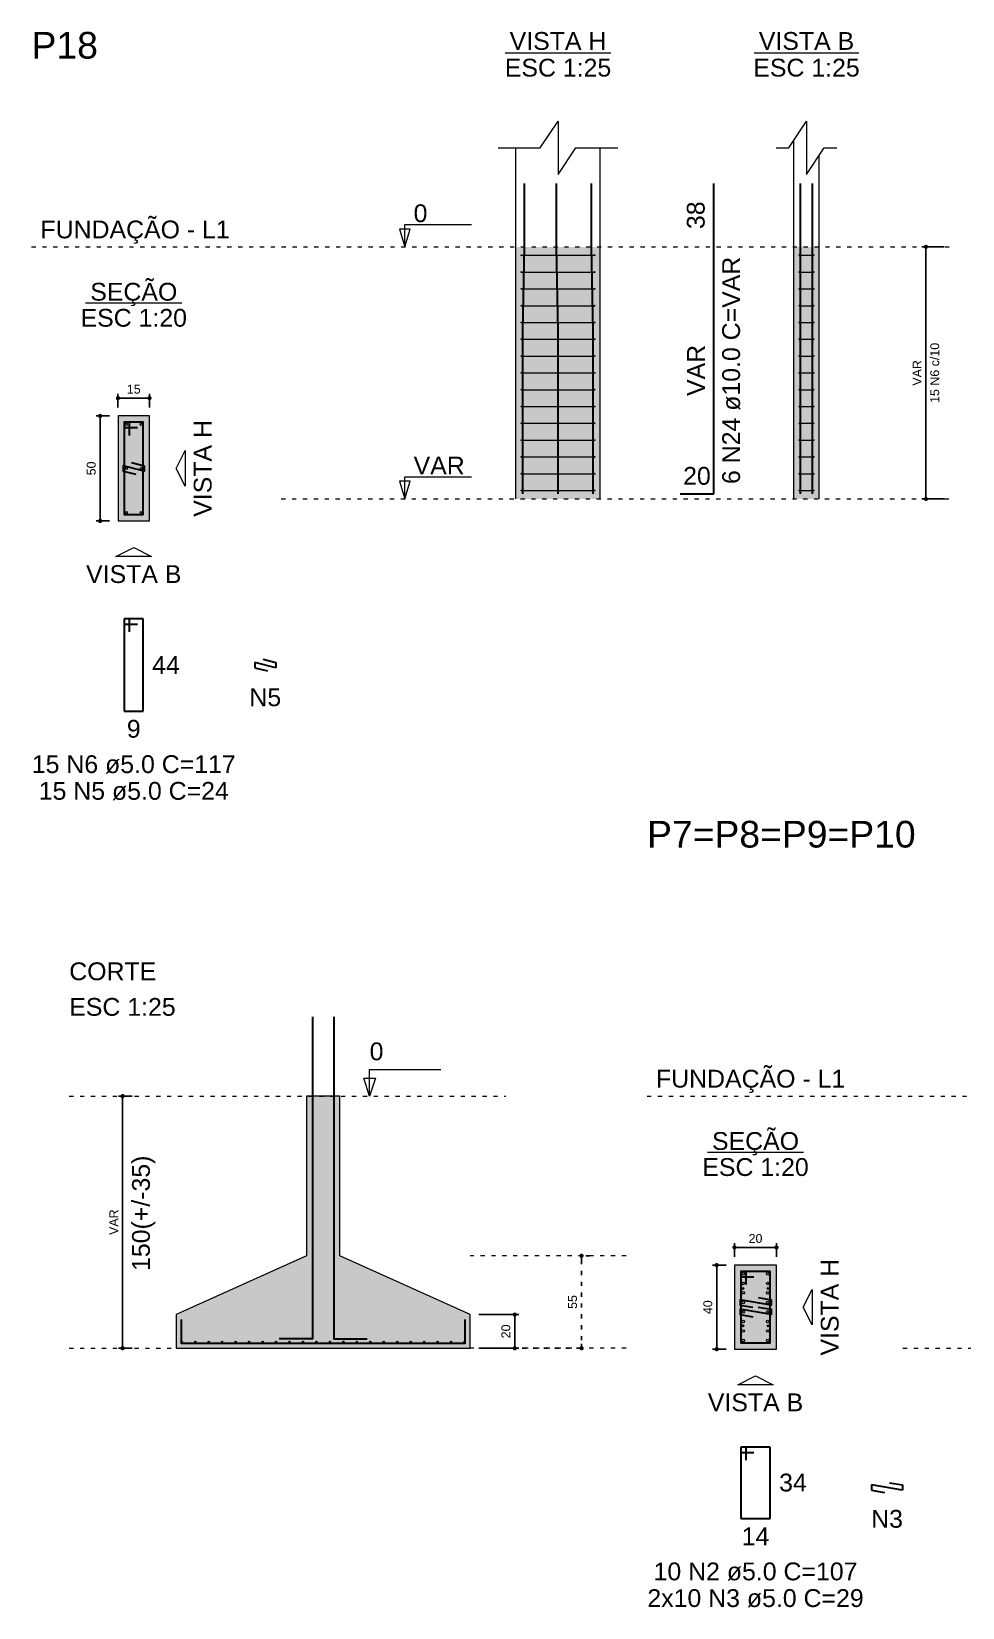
# Model space of a CAD drawing. Header units: millimetres. Extents: x 180 to 11148, y -1598 to 1045.
# Drawn here: x 740.06 to 762.21, y 4.31 to 41.83 of the extents above; entities that cross this region are included whole.
import ezdxf

# ---------------------------------------------------------------- set-up
doc = ezdxf.new("R2010")
doc.units = ezdxf.units.MM
doc.header["$MEASUREMENT"] = 0
doc.linetypes.add('DOT2', pattern=[3.175, 0, -3.175])
for name, color, linetype, lineweight in [('Descrição da armadura', 7, 'Continuous', 5), ('DT-Armadura', 2, 'Continuous', 30), ('DT-Barras na forma', 2, 'Continuous', 30), ('DT-Barras no corte', 5, 'Continuous', 5), ('DT-Barras rebatidas', 2, 'Continuous', 30), ('DT-Cotas', 9, 'Continuous', 5), ('DT-Estribos na forma', 5, 'Continuous', 5), ('DT-Forma', 5, 'Continuous', 5), ('DT-Hachura sapatas em corte', 43, 'Continuous', 5), ('DT-Hachura seção pilares', 252, 'Continuous', 5), ('DT-Hachura vista pilares', 252, 'Continuous', 5), ('DT-Pontilhado', 9, 'DOT2', 5), ('DT-Textos', 7, 'Continuous', 5), ('DT-Título', 3, 'Continuous', 20), ('Textos armaduras', 7, 'Continuous', 5)]:
    doc.layers.add(name, color=color, linetype=linetype, lineweight=lineweight)
doc.styles.add('Arial', font='arial.ttf')
doc.dimstyles.new('UM_20.000000', dxfattribs={"dimtxt": 0.18, "dimasz": 0.1, "dimexe": 0.1, "dimexo": 0.2, "dimgap": 0, "dimtad": 1, "dimtih": 1, "dimtoh": 1, "dimdec": 1, "dimlfac": 20, "dimzin": 0, "dimdsep": 46, "dimtxsty": 'Standard', "dimcen": 0.09, "dimdle": 0.1, "dimadec": 1, "dimazin": 2, "dimtfac": 1, "dimtdec": 4, "dimtofl": 0, "dimtmove": 0, "dimatfit": 3, "dimfxl": 1, "dimtolj": 1, "dimarcsym": 0})
doc.dimstyles.new('UM_25.000000', dxfattribs={"dimtxt": 0.18, "dimasz": 0.1, "dimexe": 0.1, "dimexo": 0.2, "dimgap": 0, "dimtad": 1, "dimtih": 1, "dimtoh": 1, "dimdec": 1, "dimlfac": 25, "dimzin": 0, "dimdsep": 46, "dimtxsty": 'Standard', "dimcen": 0.09, "dimdle": 0.1, "dimadec": 1, "dimazin": 2, "dimtfac": 1, "dimtdec": 4, "dimtofl": 0, "dimtmove": 0, "dimatfit": 3, "dimfxl": 1, "dimtolj": 1, "dimarcsym": 0})

# ---------------------------------------------------------------- blocks, each defined once
blk = doc.blocks.new('_Dot')
at = {"color": 0, "linetype": 'ByBlock', "lineweight": -2}
blk.add_line((-0.5, 0), (-1, 0), dxfattribs=at)
at = {"color": 0, "linetype": 'ByBlock', "const_width": 0.5}
blk.add_lwpolyline([(-0.25, 0, 1), (0.25, 0, 1)], format="xyb", close=True, dxfattribs=at)
blk = doc.blocks.new('*D215')
at = {"layer": 'Defpoints', "color": 0, "transparency": 16777216}
for p in [(742.113, 32.677), (741.69, 30.177), (742.113, 30.177)]:
    blk.add_point(p, dxfattribs=at)
at = {"layer": 'DT-Cotas', "color": 0, "lineweight": -2, "transparency": 16777216}
for p, q in [((741.913, 32.677), (741.59, 32.677)), ((741.69, 32.577), (741.69, 30.277)), ((741.913, 30.177), (741.59, 30.177))]:
    blk.add_line(p, q, dxfattribs=at)
at = {"layer": 'DT-Cotas', "color": 0, "lineweight": -2, "transparency": 16777216, "xscale": 0.1000000014901161, "yscale": 0.1000000014901161, "zscale": 0.1000000014901161}
for p, rotation in [((741.69, 32.677), 90), ((741.69, 30.177), 270)]:
    blk.add_blockref('_Dot', p, dxfattribs=dict(at, rotation=rotation))
at = {"layer": 'DT-Cotas', "transparency": 16777216, "insert": (741.478, 31.427), "char_height": 0.2118, "attachment_point": 5, "rotation": 90, "style": 'Arial'}
blk.add_mtext('\\A1;50', dxfattribs=at)
blk = doc.blocks.new('*D216')
at = {"layer": 'Defpoints', "color": 0, "transparency": 16777216}
for p in [(742.863, 33.101), (742.113, 32.677), (742.863, 32.677)]:
    blk.add_point(p, dxfattribs=at)
at = {"layer": 'DT-Cotas', "color": 0, "lineweight": -2, "transparency": 16777216}
for p, q in [((742.113, 32.877), (742.113, 33.201)), ((742.213, 33.101), (742.763, 33.101)), ((742.863, 32.877), (742.863, 33.201))]:
    blk.add_line(p, q, dxfattribs=at)
at = {"layer": 'DT-Cotas', "color": 0, "lineweight": -2, "transparency": 16777216, "xscale": 0.1000000014901161, "yscale": 0.1000000014901161, "zscale": 0.1000000014901161, "rotation": 180}
blk.add_blockref('_Dot', (742.113, 33.101), dxfattribs=at)
at = {"layer": 'DT-Cotas', "color": 0, "lineweight": -2, "transparency": 16777216, "xscale": 0.1000000014901161, "yscale": 0.1000000014901161, "zscale": 0.1000000014901161}
blk.add_blockref('_Dot', (742.863, 33.101), dxfattribs=at)
at = {"layer": 'DT-Cotas', "transparency": 16777216, "insert": (742.488, 33.313), "char_height": 0.2118, "attachment_point": 5, "rotation": 0.0057, "style": 'Arial'}
blk.add_mtext('\\A1;15', dxfattribs=at)
blk = doc.blocks.new('*D217')
at = {"layer": 'Defpoints', "color": 0, "transparency": 16777216}
for p in [(761.337, 36.701), (761.972, 36.701), (761.972, 30.701)]:
    blk.add_point(p, dxfattribs=at)
at = {"layer": 'DT-Cotas', "color": 0, "lineweight": -2, "transparency": 16777216}
for p, q in [((761.772, 36.701), (761.237, 36.701)), ((761.337, 30.801), (761.337, 36.601)), ((761.772, 30.701), (761.237, 30.701))]:
    blk.add_line(p, q, dxfattribs=at)
at = {"layer": 'DT-Cotas', "color": 0, "lineweight": -2, "transparency": 16777216, "xscale": 0.1000000014901161, "yscale": 0.1000000014901161, "zscale": 0.1000000014901161}
for p, rotation in [((761.337, 36.701), 90), ((761.337, 30.701), 270)]:
    blk.add_blockref('_Dot', p, dxfattribs=dict(at, rotation=rotation))
blk = doc.blocks.new('*D218')
at = {"layer": 'Defpoints', "color": 0, "transparency": 16777216}
for p in [(761.337, 36.701), (761.972, 36.701), (761.972, 30.701)]:
    blk.add_point(p, dxfattribs=at)
at = {"layer": 'DT-Cotas', "color": 0, "lineweight": -2, "transparency": 16777216}
for p, q in [((761.772, 36.701), (761.237, 36.701)), ((761.337, 30.801), (761.337, 36.601)), ((761.772, 30.701), (761.237, 30.701))]:
    blk.add_line(p, q, dxfattribs=at)
at = {"layer": 'DT-Cotas', "color": 0, "lineweight": -2, "transparency": 16777216, "xscale": 0.1000000014901161, "yscale": 0.1000000014901161, "zscale": 0.1000000014901161}
for p, rotation in [((761.337, 36.701), 90), ((761.337, 30.701), 270)]:
    blk.add_blockref('_Dot', p, dxfattribs=dict(at, rotation=rotation))
blk = doc.blocks.new('*D189')
at = {"layer": 'Defpoints', "color": 0, "transparency": 16777216}
for p in [(742.648, 16.486), (742.224, 10.486), (742.648, 10.486)]:
    blk.add_point(p, dxfattribs=at)
at = {"layer": 'DT-Cotas', "color": 0, "lineweight": -2, "transparency": 16777216}
for p, q in [((742.448, 16.486), (742.124, 16.486)), ((742.224, 16.386), (742.224, 10.586)), ((742.448, 10.486), (742.124, 10.486))]:
    blk.add_line(p, q, dxfattribs=at)
at = {"layer": 'DT-Cotas', "color": 0, "lineweight": -2, "transparency": 16777216, "xscale": 0.1000000014901161, "yscale": 0.1000000014901161, "zscale": 0.1000000014901161}
for p, rotation in [((742.224, 16.486), 90), ((742.224, 10.486), 270)]:
    blk.add_blockref('_Dot', p, dxfattribs=dict(at, rotation=rotation))
at = {"layer": 'DT-Cotas', "transparency": 16777216, "insert": (742.012, 13.486), "char_height": 0.2118, "attachment_point": 5, "rotation": 90, "style": 'Arial'}
blk.add_mtext('\\A1;VAR', dxfattribs=at)
blk = doc.blocks.new('*D190')
at = {"layer": 'Defpoints', "color": 0, "transparency": 16777216}
for p in [(750.495, 11.286), (750.495, 10.486), (751.554, 10.486)]:
    blk.add_point(p, dxfattribs=at)
at = {"layer": 'DT-Cotas', "color": 0, "lineweight": -2, "transparency": 16777216}
for p, q in [((750.695, 11.286), (751.654, 11.286)), ((751.554, 11.186), (751.554, 10.586)), ((750.695, 10.486), (751.654, 10.486))]:
    blk.add_line(p, q, dxfattribs=at)
at = {"layer": 'DT-Cotas', "color": 0, "lineweight": -2, "transparency": 16777216, "xscale": 0.1000000014901161, "yscale": 0.1000000014901161, "zscale": 0.1000000014901161}
for p, rotation in [((751.554, 11.286), 90), ((751.554, 10.486), 270)]:
    blk.add_blockref('_Dot', p, dxfattribs=dict(at, rotation=rotation))
at = {"layer": 'DT-Cotas', "transparency": 16777216, "insert": (751.342, 10.886), "char_height": 0.2118, "attachment_point": 5, "rotation": 90, "style": 'Arial'}
blk.add_mtext('\\A1;20', dxfattribs=at)
blk = doc.blocks.new('*D191')
at = {"layer": 'Defpoints', "color": 0, "ltscale": 0.05, "transparency": 16777216}
for p in [(753.142, 12.686), (750.495, 10.486), (753.142, 10.486)]:
    blk.add_point(p, dxfattribs=at)
at = {"layer": 'DT-Pontilhado', "color": 0, "lineweight": -2, "ltscale": 0.05, "transparency": 16777216}
for p, q in [((753.142, 12.586), (753.142, 10.586)), ((753.342, 12.686), (753.242, 12.686)), ((750.695, 10.486), (753.242, 10.486))]:
    blk.add_line(p, q, dxfattribs=at)
at = {"layer": 'DT-Pontilhado', "color": 0, "lineweight": -2, "ltscale": 0.05, "transparency": 16777216, "xscale": 0.1000000014901161, "yscale": 0.1000000014901161, "zscale": 0.1000000014901161}
for p, rotation in [((753.142, 12.686), 90), ((753.142, 10.486), 270)]:
    blk.add_blockref('_Dot', p, dxfattribs=dict(at, rotation=rotation))
at = {"layer": 'DT-Pontilhado', "ltscale": 0.05, "transparency": 16777216, "insert": (752.93, 11.586), "char_height": 0.2118, "attachment_point": 5, "rotation": 90, "style": 'Arial'}
blk.add_mtext('\\A1;55', dxfattribs=at)
blk = doc.blocks.new('*D192')
at = {"layer": 'Defpoints', "color": 0, "transparency": 16777216}
for p in [(756.782, 12.462), (756.358, 10.462), (756.782, 10.462)]:
    blk.add_point(p, dxfattribs=at)
at = {"layer": 'DT-Cotas', "color": 0, "lineweight": -2, "transparency": 16777216}
for p, q in [((756.582, 12.462), (756.258, 12.462)), ((756.358, 12.362), (756.358, 10.562)), ((756.582, 10.462), (756.258, 10.462))]:
    blk.add_line(p, q, dxfattribs=at)
at = {"layer": 'DT-Cotas', "color": 0, "lineweight": -2, "transparency": 16777216, "xscale": 0.1000000014901161, "yscale": 0.1000000014901161, "zscale": 0.1000000014901161}
for p, rotation in [((756.358, 12.462), 90), ((756.358, 10.462), 270)]:
    blk.add_blockref('_Dot', p, dxfattribs=dict(at, rotation=rotation))
at = {"layer": 'DT-Cotas', "transparency": 16777216, "insert": (756.147, 11.462), "char_height": 0.2118, "attachment_point": 5, "rotation": 90, "style": 'Arial'}
blk.add_mtext('\\A1;40', dxfattribs=at)
blk = doc.blocks.new('*D193')
at = {"layer": 'Defpoints', "color": 0, "transparency": 16777216}
for p in [(757.782, 12.886), (756.782, 12.462), (757.782, 12.462)]:
    blk.add_point(p, dxfattribs=at)
at = {"layer": 'DT-Cotas', "color": 0, "lineweight": -2, "transparency": 16777216}
for p, q in [((756.782, 12.662), (756.782, 12.986)), ((756.882, 12.886), (757.682, 12.886)), ((757.782, 12.662), (757.782, 12.986))]:
    blk.add_line(p, q, dxfattribs=at)
at = {"layer": 'DT-Cotas', "color": 0, "lineweight": -2, "transparency": 16777216, "xscale": 0.1000000014901161, "yscale": 0.1000000014901161, "zscale": 0.1000000014901161, "rotation": 180}
blk.add_blockref('_Dot', (756.782, 12.886), dxfattribs=at)
at = {"layer": 'DT-Cotas', "color": 0, "lineweight": -2, "transparency": 16777216, "xscale": 0.1000000014901161, "yscale": 0.1000000014901161, "zscale": 0.1000000014901161}
blk.add_blockref('_Dot', (757.782, 12.886), dxfattribs=at)
at = {"layer": 'DT-Cotas', "transparency": 16777216, "insert": (757.282, 13.098), "char_height": 0.2118, "attachment_point": 5, "rotation": 0.0057, "style": 'Arial'}
blk.add_mtext('\\A1;20', dxfattribs=at)

msp = doc.modelspace()

# ---------------------------------------------------------------- hatches: boundary and pattern name
at = {"layer": 'DT-Hachura sapatas em corte', "linetype": 'Continuous'}
msp.add_hatch(color=256, dxfattribs=at).paths.add_polyline_path([(746.5948, 12.6863), (746.5948, 12.6863), (743.4948, 11.2863), (743.4948, 10.4863), (750.4948, 10.4863), (750.4948, 11.2863), (747.3948, 12.6863), (747.3948, 12.6863), (747.3948, 16.4863), (746.5948, 16.4863), (746.5948, 12.6863)])
at = {"layer": 'DT-Hachura seção pilares', "linetype": 'Continuous'}
for points in [[(742.1135, 30.1771), (742.1135, 30.1771), (742.8635, 30.1771), (742.8635, 32.6771), (742.1135, 32.6771), (742.1135, 30.1771)], [(756.782, 10.4621), (756.782, 10.4621), (757.782, 10.4621), (757.782, 12.4621), (756.782, 12.4621), (756.782, 10.4621)]]:
    msp.add_hatch(color=256, dxfattribs=at).paths.add_polyline_path(points)
at = {"layer": 'DT-Hachura vista pilares', "linetype": 'Continuous'}
for points in [[(751.5829, 30.7013), (751.5829, 36.7013), (753.5829, 36.7013), (753.5829, 30.7013), (751.5829, 30.7013)], [(758.1953, 30.7013), (758.1953, 36.7013), (758.7953, 36.7013), (758.7953, 30.7013), (758.1953, 30.7013)]]:
    msp.add_hatch(color=256, dxfattribs=at).paths.add_polyline_path(points)

# ---------------------------------------------------------------- linework, layer by layer
at = {"layer": 'DT-Armadura'}
for points in [[(746.7448, 18.3697), (746.7448, 10.7113), (745.9448, 10.7113)], [(747.2448, 18.3697), (747.2448, 10.7113), (748.0448, 10.7113)], [(743.6148, 11.1663), (743.6148, 10.6063), (750.3748, 10.6063), (750.3748, 11.1663)]]:
    msp.add_lwpolyline(points, dxfattribs=at)
at = {"layer": 'DT-Barras na forma'}
for points in [[(751.7429, 30.8213), (751.7429, 34.7013), (751.7829, 36.7013), (751.7829, 38.2081)], [(752.5829, 30.8213), (752.5829, 34.7013), (752.5429, 36.7013), (752.5429, 38.2081)], [(753.4229, 30.8213), (753.4229, 34.7013), (753.3829, 36.7013), (753.3829, 38.2081)], [(758.3553, 30.8213), (758.3553, 34.7013), (758.3553, 36.7013), (758.3553, 38.2081)], [(758.6353, 30.8213), (758.6353, 34.7013), (758.6353, 36.7013), (758.6353, 38.2081)], [(742.3885, 32.2146), (742.3885, 32.5271), (742.2635, 32.5271), (742.2635, 30.3271), (742.7135, 30.3271), (742.7135, 32.5271), (742.2635, 32.5271), (742.2635, 32.4021), (742.576, 32.4021)], [(742.4353, 31.5654), (742.7385, 31.4896), (742.7385, 31.3646), (742.2385, 31.4896), (742.2385, 31.3646), (742.5416, 31.2888)], [(757.057, 11.9996), (757.057, 12.3121), (756.932, 12.3121), (756.932, 10.6121), (757.632, 10.6121), (757.632, 12.3121), (756.932, 12.3121), (756.932, 12.1871), (757.2445, 12.1871)], [(757.3426, 11.6902), (757.6507, 11.638), (757.6507, 11.513), (756.9132, 11.638), (756.9132, 11.513), (757.2213, 11.4608)], [(757.3426, 11.4634), (757.6507, 11.4112), (757.6507, 11.2862), (756.9132, 11.4112), (756.9132, 11.2862), (757.2213, 11.234)]]:
    msp.add_lwpolyline(points, dxfattribs=at)
at = {"layer": 'DT-Barras no corte'}
for p, q in [((756.952, 11.9066), (757.012, 11.9066)), ((757.552, 11.9066), (757.612, 11.9066)), ((756.952, 11.0177), (757.012, 11.0177)), ((757.552, 11.0177), (757.612, 11.0177))]:
    msp.add_line(p, q, dxfattribs=at)
for centre, radius in [((742.3135, 32.4771), 0.025), ((742.6635, 32.4771), 0.025), ((742.3135, 31.4271), 0.025), ((742.6635, 31.4271), 0.025), ((742.3135, 30.3771), 0.025), ((742.6635, 30.3771), 0.025), ((756.9882, 12.2559), 0.0312), ((756.9882, 12.0291), 0.0312), ((757.5757, 12.2559), 0.0312), ((757.5757, 12.0291), 0.0312), ((756.982, 11.9066), 0.025), ((756.9882, 11.8023), 0.0312), ((757.5757, 11.8023), 0.0312), ((757.582, 11.9066), 0.025), ((756.9882, 11.5755), 0.0312), ((756.9882, 11.3487), 0.0312), ((757.5757, 11.5755), 0.0312), ((757.5757, 11.3487), 0.0312), ((756.9882, 11.1219), 0.0312), ((756.982, 11.0177), 0.025), ((756.9882, 10.8952), 0.0312), ((757.5757, 11.1219), 0.0312), ((757.5757, 10.8952), 0.0312), ((757.582, 11.0177), 0.025), ((743.6308, 10.6363), 0.016), ((743.9512, 10.6363), 0.016), ((744.2715, 10.6363), 0.016), ((744.5919, 10.6363), 0.016), ((744.9123, 10.6363), 0.016), ((745.2327, 10.6363), 0.016), ((745.5531, 10.6363), 0.016), ((745.8734, 10.6363), 0.016), ((746.1938, 10.6363), 0.016), ((746.5142, 10.6363), 0.016), ((746.8346, 10.6363), 0.016), ((747.155, 10.6363), 0.016), ((747.4754, 10.6363), 0.016), ((747.7957, 10.6363), 0.016), ((748.1161, 10.6363), 0.016), ((748.4365, 10.6363), 0.016), ((748.7569, 10.6363), 0.016), ((749.0773, 10.6363), 0.016), ((749.3976, 10.6363), 0.016), ((749.718, 10.6363), 0.016), ((750.0384, 10.6363), 0.016), ((750.3588, 10.6363), 0.016), ((756.9882, 10.6684), 0.0312), ((757.5757, 10.6684), 0.0312)]:
    msp.add_circle(centre, radius, dxfattribs=at)
at = {"layer": 'DT-Barras rebatidas'}
for p, q in [((756.2891, 36.7013), (756.2891, 38.2081)), ((756.2891, 30.8213), (756.2891, 36.7013)), ((755.4891, 30.8213), (756.2891, 30.8213)), ((742.3885, 27.8473), (742.2635, 27.8473)), ((742.2635, 27.8473), (742.2635, 25.6473)), ((742.7135, 27.8473), (742.2635, 27.8473)), ((742.2635, 27.8473), (742.2635, 27.7223)), ((742.3885, 27.5348), (742.3885, 27.8473)), ((742.7135, 25.6473), (742.7135, 27.8473)), ((742.2635, 27.7223), (742.576, 27.7223)), ((745.8677, 26.6848), (745.3677, 26.8098)), ((745.3677, 26.8098), (745.3677, 26.6848)), ((745.3677, 26.6848), (745.6709, 26.609)), ((745.5646, 26.8856), (745.8677, 26.8098)), ((745.8677, 26.8098), (745.8677, 26.6848)), ((742.2635, 25.6473), (742.7135, 25.6473)), ((757.057, 8.1323), (756.932, 8.1323)), ((756.932, 8.1323), (756.932, 6.4323)), ((757.632, 8.1323), (756.932, 8.1323)), ((756.932, 8.1323), (756.932, 8.0073)), ((756.932, 8.0073), (757.2445, 8.0073)), ((757.057, 7.8198), (757.057, 8.1323)), ((757.632, 6.4323), (757.632, 8.1323)), ((760.78, 7.1064), (760.0425, 7.2314)), ((760.0425, 7.2314), (760.0425, 7.1064)), ((760.4718, 7.2836), (760.78, 7.2314)), ((760.78, 7.2314), (760.78, 7.1064)), ((760.0425, 7.1064), (760.3506, 7.0542)), ((756.932, 6.4323), (757.632, 6.4323))]:
    msp.add_line(p, q, dxfattribs=at)
at = {"layer": 'DT-Cotas'}
for points in [[(751.1593, 39.0553), (752.1593, 39.0553), (752.5829, 39.6907), (752.5829, 38.4199), (753.0065, 39.0553), (754.0065, 39.0553)], [(757.7717, 39.0553), (758.0717, 39.0553), (758.4953, 39.6907), (758.4953, 38.4199), (758.9189, 39.0553), (759.2189, 39.0553)]]:
    msp.add_lwpolyline(points, dxfattribs=at)
at = {"layer": 'DT-Estribos na forma'}
for p, q in [((751.7129, 36.5013), (753.4529, 36.5013)), ((758.3253, 36.5013), (758.6653, 36.5013)), ((751.7129, 36.1013), (753.4529, 36.1013)), ((758.3253, 36.1013), (758.6653, 36.1013)), ((751.7129, 35.7013), (753.4529, 35.7013)), ((758.3253, 35.7013), (758.6653, 35.7013)), ((751.7129, 35.3013), (753.4529, 35.3013)), ((758.3253, 35.3013), (758.6653, 35.3013)), ((751.7129, 34.9013), (753.4529, 34.9013)), ((758.3253, 34.9013), (758.6653, 34.9013)), ((751.7129, 34.5013), (753.4529, 34.5013)), ((758.3253, 34.5013), (758.6653, 34.5013)), ((751.7129, 34.1013), (753.4529, 34.1013)), ((758.3253, 34.1013), (758.6653, 34.1013)), ((751.7129, 33.7013), (753.4529, 33.7013)), ((758.3253, 33.7013), (758.6653, 33.7013)), ((751.7129, 33.3013), (753.4529, 33.3013)), ((758.3253, 33.3013), (758.6653, 33.3013)), ((751.7129, 32.9013), (753.4529, 32.9013)), ((758.3253, 32.9013), (758.6653, 32.9013)), ((751.7129, 32.5013), (753.4529, 32.5013)), ((758.3253, 32.5013), (758.6653, 32.5013)), ((751.7129, 32.1013), (753.4529, 32.1013)), ((758.3253, 32.1013), (758.6653, 32.1013)), ((751.7129, 31.7013), (753.4529, 31.7013)), ((758.3253, 31.7013), (758.6653, 31.7013)), ((751.7129, 31.3013), (753.4529, 31.3013)), ((758.3253, 31.3013), (758.6653, 31.3013)), ((751.7129, 30.9013), (753.4529, 30.9013)), ((758.3253, 30.9013), (758.6653, 30.9013))]:
    msp.add_line(p, q, dxfattribs=at)
for centre in [(751.7129, 36.5013), (753.4529, 36.5013), (758.3253, 36.5013), (758.6653, 36.5013), (751.7129, 36.1013), (753.4529, 36.1013), (758.3253, 36.1013), (758.6653, 36.1013), (751.7129, 35.7013), (753.4529, 35.7013), (758.3253, 35.7013), (758.6653, 35.7013), (751.7129, 35.3013), (753.4529, 35.3013), (758.3253, 35.3013), (758.6653, 35.3013), (751.7129, 34.9013), (753.4529, 34.9013), (758.3253, 34.9013), (758.6653, 34.9013), (751.7129, 34.5013), (753.4529, 34.5013), (758.3253, 34.5013), (758.6653, 34.5013), (751.7129, 34.1013), (753.4529, 34.1013), (758.3253, 34.1013), (758.6653, 34.1013), (751.7129, 33.7013), (753.4529, 33.7013), (758.3253, 33.7013), (758.6653, 33.7013), (751.7129, 33.3013), (753.4529, 33.3013), (758.3253, 33.3013), (758.6653, 33.3013), (751.7129, 32.9013), (753.4529, 32.9013), (758.3253, 32.9013), (758.6653, 32.9013), (751.7129, 32.5013), (753.4529, 32.5013), (758.3253, 32.5013), (758.6653, 32.5013), (751.7129, 32.1013), (753.4529, 32.1013), (758.3253, 32.1013), (758.6653, 32.1013), (751.7129, 31.7013), (753.4529, 31.7013), (758.3253, 31.7013), (758.6653, 31.7013), (751.7129, 31.3013), (753.4529, 31.3013), (758.3253, 31.3013), (758.6653, 31.3013), (751.7129, 30.9013), (753.4529, 30.9013), (758.3253, 30.9013), (758.6653, 30.9013)]:
    msp.add_circle(centre, 0.01, dxfattribs=at)
at = {"layer": 'DT-Forma'}
for p, q in [((751.5829, 36.7013), (751.5829, 39.0553)), ((753.5829, 36.7013), (753.5829, 39.0553)), ((758.1953, 36.7013), (758.1953, 39.2407)), ((758.7953, 36.7013), (758.7953, 38.8699)), ((751.5829, 30.7013), (751.5829, 36.7013)), ((753.5829, 30.7013), (753.5829, 36.7013)), ((758.1953, 30.7013), (758.1953, 36.7013)), ((758.7953, 30.7013), (758.7953, 36.7013))]:
    msp.add_line(p, q, dxfattribs=at)
for points in [[(742.1135, 30.1771), (742.8635, 30.1771), (742.8635, 32.6771), (742.1135, 32.6771), (742.1135, 30.1771)], [(746.5948, 12.6863), (746.5948, 12.6863), (743.4948, 11.2863), (743.4948, 10.4863), (750.4948, 10.4863), (750.4948, 11.2863), (747.3948, 12.6863), (747.3948, 12.6863), (747.3948, 16.4863), (746.5948, 16.4863), (746.5948, 12.6863)], [(756.782, 10.4621), (757.782, 10.4621), (757.782, 12.4621), (756.782, 12.4621), (756.782, 10.4621)]]:
    msp.add_lwpolyline(points, close=True, dxfattribs=at)
at = {"layer": 'DT-Pontilhado', "ltscale": 0.05}
for p, q in [((740.0561, 36.7013), (761.9723, 36.7013)), ((745.9969, 30.7013), (761.9723, 30.7013)), ((740.9532, 16.4863), (751.342, 16.4863)), ((754.7013, 16.4863), (778.1219, 16.4863)), ((754.2013, 12.6863), (750.4948, 12.6863)), ((740.9532, 10.4863), (743.4948, 10.4863)), ((754.2013, 10.4863), (750.4948, 10.4863)), ((760.7904, 10.4863), (778.1219, 10.4863))]:
    msp.add_line(p, q, dxfattribs=at)
at = {"layer": 'DT-Textos'}
for p, q in [((751.3232, 41.3215), (753.8426, 41.3215)), ((757.252, 41.3215), (759.7387, 41.3215)), ((741.3441, 35.367), (743.6329, 35.367)), ((756.1375, 15.152), (758.4264, 15.152))]:
    msp.add_line(p, q, dxfattribs=at)
for points in [[(748.9354, 36.7013), (749.0625, 37.1249), (748.8083, 37.1249), (748.9354, 36.7013), (748.9354, 37.2308), (750.5239, 37.2308)], [(748.9354, 30.7013), (749.0625, 31.1249), (748.8083, 31.1249), (748.9354, 30.7013), (748.9354, 31.2308), (750.5239, 31.2308)], [(748.1008, 16.4863), (748.1008, 17.1217), (749.7952, 17.1217)]]:
    msp.add_lwpolyline(points, dxfattribs=at)
for points in [[(743.7107, 31.4271), (743.7107, 31.0035), (743.4989, 31.4271), (743.7107, 31.8507), (743.7107, 31.4271)], [(742.4885, 29.3299), (742.0649, 29.3299), (742.4885, 29.5417), (742.9121, 29.3299), (742.4885, 29.3299)], [(748.242, 16.9099), (748.1008, 16.4863), (747.9596, 16.9099), (748.242, 16.9099)], [(758.6292, 11.4621), (758.6292, 11.0385), (758.4174, 11.4621), (758.6292, 11.8857), (758.6292, 11.4621)], [(757.282, 9.6149), (756.8584, 9.6149), (757.282, 9.8267), (757.7056, 9.6149), (757.282, 9.6149)]]:
    msp.add_lwpolyline(points, close=True, dxfattribs=at)

# ---------------------------------------------------------------- texts
at = {"layer": 'Descrição da armadura', "linetype": 'Continuous', "attachment_point": 8, "rotation": 90, "line_spacing_factor": 0.798, "style": 'Arial'}
for s, insert, char_height, width in [('6 N24 ø10.0 C=VAR', (756.9245, 33.7613), 0.4236, 10.849327), ('15 N6 c/10', (761.6546, 33.7013), 0.2118, 2.869342)]:
    msp.add_mtext(s, dxfattribs=dict(at, insert=insert, char_height=char_height, width=width))
at = {"layer": 'Descrição da armadura', "linetype": 'Continuous', "char_height": 0.4236, "attachment_point": 8, "line_spacing_factor": 0.798, "style": 'Arial'}
for s, insert, width in [('N5', (745.6177, 25.7618), 1.516797), ('15 N6 ø5.0 C=117', (742.4885, 24.1647), 9.7294), ('15 N5 ø5.0 C=24', (742.4885, 23.5293), 8.446648), ('N3', (760.4112, 6.207), 1.516797), ('10 N2 ø5.0 C=107', (757.282, 4.9497), 9.7294), ('2x10 N3 ø5.0 C=29', (757.282, 4.3143), 9.613768)]:
    msp.add_mtext(s, dxfattribs=dict(at, insert=insert, width=width))
at = {"layer": 'DT-Cotas', "linetype": 'Continuous', "insert": (761.231, 33.7013), "char_height": 0.2118, "width": 1.219868, "attachment_point": 8, "rotation": 90, "line_spacing_factor": 0.798, "style": 'Arial'}
msp.add_mtext('VAR', dxfattribs=at)
at = {"layer": 'DT-Cotas', "insert": (742.9987, 13.6977), "char_height": 0.4236, "width": 5.129285, "attachment_point": 8, "rotation": 90, "line_spacing_factor": 0.798, "style": 'Arial'}
msp.add_mtext('150(+/-35)', dxfattribs=at)
at = {"layer": 'DT-Textos', "linetype": 'Continuous', "char_height": 0.4236, "line_spacing_factor": 0.798, "style": 'Arial'}
for s, insert, width, attachment_point in [('VISTA H', (752.5829, 41.3851), 4.298326, 8), ('VISTA B', (758.4953, 41.3851), 4.237353, 8), ('ESC 1:25', (752.5829, 40.7497), 4.729993, 8), ('ESC 1:25', (758.4953, 40.7497), 4.729993, 8), ('FUNDAÇÃO - L1', (740.2677, 36.7737), 8.412114, 7), ('SEÇÃO', (742.4887, 35.2907), 3.868817, 8), ('ESC 1:20', (742.4885, 34.7951), 4.729993, 8), ('VISTA B', (742.4885, 28.6945), 4.237353, 8), ('FUNDAÇÃO - L1', (754.9127, 16.5587), 8.412114, 7), ('SEÇÃO', (757.2817, 15.0757), 3.868817, 8), ('ESC 1:20', (757.282, 14.5801), 4.729993, 8), ('VISTA B', (757.282, 8.9795), 4.237353, 8)]:
    msp.add_mtext(s, dxfattribs=dict(at, insert=insert, width=width, attachment_point=attachment_point))
at = {"layer": 'DT-Textos', "char_height": 0.4236, "attachment_point": 7, "line_spacing_factor": 0.798, "style": 'Arial'}
for s, insert, width in [('0', (749.1472, 37.2838), 0.614586), ('VAR', (749.1472, 31.2838), 2.272188), ('CORTE', (740.9532, 19.2397), 3.867738), ('ESC 1:25', (740.9532, 18.3925), 4.729993), ('0', (748.1008, 17.3335), 0.614586)]:
    msp.add_mtext(s, dxfattribs=dict(at, insert=insert, width=width))
at = {"layer": 'DT-Textos', "linetype": 'Continuous', "char_height": 0.4236, "width": 4.298326, "attachment_point": 8, "rotation": 90, "line_spacing_factor": 0.798, "style": 'Arial'}
for insert in [(744.3461, 31.4271), (759.2646, 11.4621)]:
    msp.add_mtext('VISTA H', dxfattribs=dict(at, insert=insert))
at = {"layer": 'DT-Título', "linetype": 'Continuous', "char_height": 0.6354, "attachment_point": 7, "line_spacing_factor": 0.798, "style": 'Arial'}
for s, insert, width in [('P18', (740.0561, 41.1733), 3.277073), ('P7=P8=P9=P10', (754.7013, 22.3939), 13.262075)]:
    msp.add_mtext(s, dxfattribs=dict(at, insert=insert, width=width))
at = {"layer": 'Textos armaduras', "linetype": 'Continuous', "char_height": 0.4236, "attachment_point": 7, "rotation": 90, "line_spacing_factor": 0.798, "style": 'Arial'}
for s, insert, width in [('38', (756.0773, 37.1248), 1.31981), ('VAR', (756.0773, 33.1514), 2.439737)]:
    msp.add_mtext(s, dxfattribs=dict(at, insert=insert, width=width))
at = {"layer": 'Textos armaduras', "linetype": 'Continuous', "char_height": 0.4236, "attachment_point": 7, "line_spacing_factor": 0.798, "style": 'Arial'}
for s, insert, width in [('20', (755.5592, 31.0331), 1.31981), ('44', (742.9253, 26.5355), 1.31981), ('9', (742.3235, 25.0119), 0.659905), ('34', (757.8438, 7.0705), 1.31981), ('14', (756.952, 5.7969), 1.31981)]:
    msp.add_mtext(s, dxfattribs=dict(at, insert=insert, width=width))

# ---------------------------------------------------------------- dimensions: what is measured, and where the dimension line sits
at = {"layer": 'DT-Cotas'}
for base, p1, p2, text, override, picture, middle in [((761.3369, 36.7013), (761.9723, 30.7013), (761.9723, 36.7013), ' ', {"dimtxt": 0.4236, "dimasz": 0.1, "dimexe": 0.1, "dimexo": 0.2, "dimtad": 1, "dimtih": 0, "dimtoh": 0, "dimdec": 1, "dimlfac": 25, "dimzin": 8, "dimtxsty": 'Arial', "dimblk": 'Dot', "dimblk1": 'Dot', "dimblk2": 'Dot', "dimsah": 1, "dimdle": 0.1, "dimse1": 0, "dimse2": 0, "dimclrt": 256, "dimadec": 1, "dimazin": 3, "dimtmove": 2, "dimldrblk": 'Dot'}, '*D218', (760.9133, 33.7013)), ((761.3369, 36.7013), (761.9723, 30.7013), (761.9723, 36.7013), ' ', {"dimtxt": 0.2118, "dimasz": 0.1, "dimexe": 0.1, "dimexo": 0.2, "dimtad": 1, "dimtih": 0, "dimtoh": 0, "dimdec": 1, "dimlfac": 25, "dimzin": 8, "dimtxsty": 'Arial', "dimblk": 'Dot', "dimblk1": 'Dot', "dimblk2": 'Dot', "dimsah": 1, "dimdle": 0.1, "dimse1": 0, "dimse2": 0, "dimclrt": 256, "dimadec": 1, "dimazin": 3, "dimtmove": 2, "dimldrblk": 'Dot'}, '*D217', (761.1251, 33.7013)), ((742.224, 10.4863), (742.6476, 16.4863), (742.6476, 10.4863), 'VAR', {"dimtxt": 0.2118, "dimasz": 0.1, "dimexe": 0.1, "dimexo": 0.2, "dimtad": 1, "dimtih": 0, "dimtoh": 0, "dimdec": 1, "dimlfac": 25, "dimzin": 8, "dimtxsty": 'Arial', "dimblk": 'Dot', "dimblk1": 'Dot', "dimblk2": 'Dot', "dimsah": 1, "dimdle": 0.1, "dimse1": 0, "dimse2": 0, "dimclrt": 256, "dimadec": 1, "dimazin": 3, "dimtmove": 2, "dimldrblk": 'Dot'}, '*D189', (742.0122, 13.4863))]:
    dim = msp.add_linear_dim(base=base, p1=p1, p2=p2, angle=90, text=text, dimstyle='UM_25.000000', override=override, dxfattribs=at)
    dim.commit()
    dim.dimension.update_dxf_attribs({"geometry": picture, "text_midpoint": middle, "dimtype": 160, "text_rotation": 90})
for base, p1, p2, picture, middle in [((742.8635, 33.1007), (742.1135, 32.6771), (742.8635, 32.6771), '*D216', (742.4885, 33.3125)), ((757.782, 12.8857), (756.782, 12.4621), (757.782, 12.4621), '*D193', (757.282, 13.0975))]:
    dim = msp.add_linear_dim(base=base, p1=p1, p2=p2, dimstyle='UM_20.000000', override={"dimtxt": 0.2118, "dimasz": 0.1, "dimexe": 0.1, "dimexo": 0.2, "dimtad": 1, "dimtih": 0, "dimtoh": 0, "dimdec": 1, "dimlfac": 20, "dimzin": 8, "dimtxsty": 'Arial', "dimblk": 'Dot', "dimblk1": 'Dot', "dimblk2": 'Dot', "dimsah": 1, "dimdle": 0.1, "dimse1": 0, "dimse2": 0, "dimclrt": 256, "dimadec": 1, "dimazin": 3, "dimtmove": 2, "dimldrblk": 'Dot'}, dxfattribs=at)
    dim.commit()
    dim.dimension.update_dxf_attribs({"geometry": picture, "text_midpoint": middle, "dimtype": 160, "text_rotation": 0.00573})
for base, p1, p2, dimstyle, override, picture, middle in [((741.6899, 30.1771), (742.1135, 32.6771), (742.1135, 30.1771), 'UM_20.000000', {"dimtxt": 0.2118, "dimasz": 0.1, "dimexe": 0.1, "dimexo": 0.2, "dimtad": 1, "dimtih": 0, "dimtoh": 0, "dimdec": 1, "dimlfac": 20, "dimzin": 8, "dimtxsty": 'Arial', "dimblk": 'Dot', "dimblk1": 'Dot', "dimblk2": 'Dot', "dimsah": 1, "dimdle": 0.1, "dimse1": 0, "dimse2": 0, "dimclrt": 256, "dimadec": 1, "dimazin": 3, "dimtmove": 2, "dimldrblk": 'Dot'}, '*D215', (741.4781, 31.4271)), ((756.3584, 10.4621), (756.782, 12.4621), (756.782, 10.4621), 'UM_20.000000', {"dimtxt": 0.2118, "dimasz": 0.1, "dimexe": 0.1, "dimexo": 0.2, "dimtad": 1, "dimtih": 0, "dimtoh": 0, "dimdec": 1, "dimlfac": 20, "dimzin": 8, "dimtxsty": 'Arial', "dimblk": 'Dot', "dimblk1": 'Dot', "dimblk2": 'Dot', "dimsah": 1, "dimdle": 0.1, "dimse1": 0, "dimse2": 0, "dimclrt": 256, "dimadec": 1, "dimazin": 3, "dimtmove": 2, "dimldrblk": 'Dot'}, '*D192', (756.1466, 11.4621)), ((751.5538, 10.4863), (750.4948, 11.2863), (750.4948, 10.4863), 'UM_25.000000', {"dimtxt": 0.2118, "dimasz": 0.1, "dimexe": 0.1, "dimexo": 0.2, "dimtad": 1, "dimtih": 0, "dimtoh": 0, "dimdec": 1, "dimlfac": 25, "dimzin": 8, "dimtxsty": 'Arial', "dimblk": 'Dot', "dimblk1": 'Dot', "dimblk2": 'Dot', "dimsah": 1, "dimdle": 0.1, "dimse1": 0, "dimse2": 0, "dimclrt": 256, "dimadec": 1, "dimazin": 3, "dimtmove": 2, "dimldrblk": 'Dot'}, '*D190', (751.342, 10.8863))]:
    dim = msp.add_linear_dim(base=base, p1=p1, p2=p2, angle=90, dimstyle=dimstyle, override=override, dxfattribs=at)
    dim.commit()
    dim.dimension.update_dxf_attribs({"geometry": picture, "text_midpoint": middle, "dimtype": 160, "text_rotation": 90})
at = {"layer": 'DT-Pontilhado', "ltscale": 0.05}
dim = msp.add_linear_dim(base=(753.1423, 10.4863), p1=(753.1423, 12.6863), p2=(750.4948, 10.4863), angle=90, dimstyle='UM_25.000000', override={"dimtxt": 0.2118, "dimasz": 0.1, "dimexe": 0.1, "dimexo": 0.2, "dimtad": 1, "dimtih": 0, "dimtoh": 0, "dimdec": 1, "dimlfac": 25, "dimzin": 8, "dimtxsty": 'Arial', "dimblk": 'Dot', "dimblk1": 'Dot', "dimblk2": 'Dot', "dimsah": 1, "dimdle": 0.1, "dimse1": 0, "dimse2": 0, "dimclrt": 256, "dimadec": 1, "dimazin": 3, "dimtmove": 2, "dimldrblk": 'Dot'}, dxfattribs=at)
dim.commit()
dim.dimension.update_dxf_attribs({"geometry": '*D191', "text_midpoint": (752.9305, 11.5863), "dimtype": 160, "text_rotation": 90})

doc.saveas('drawing.dxf')
